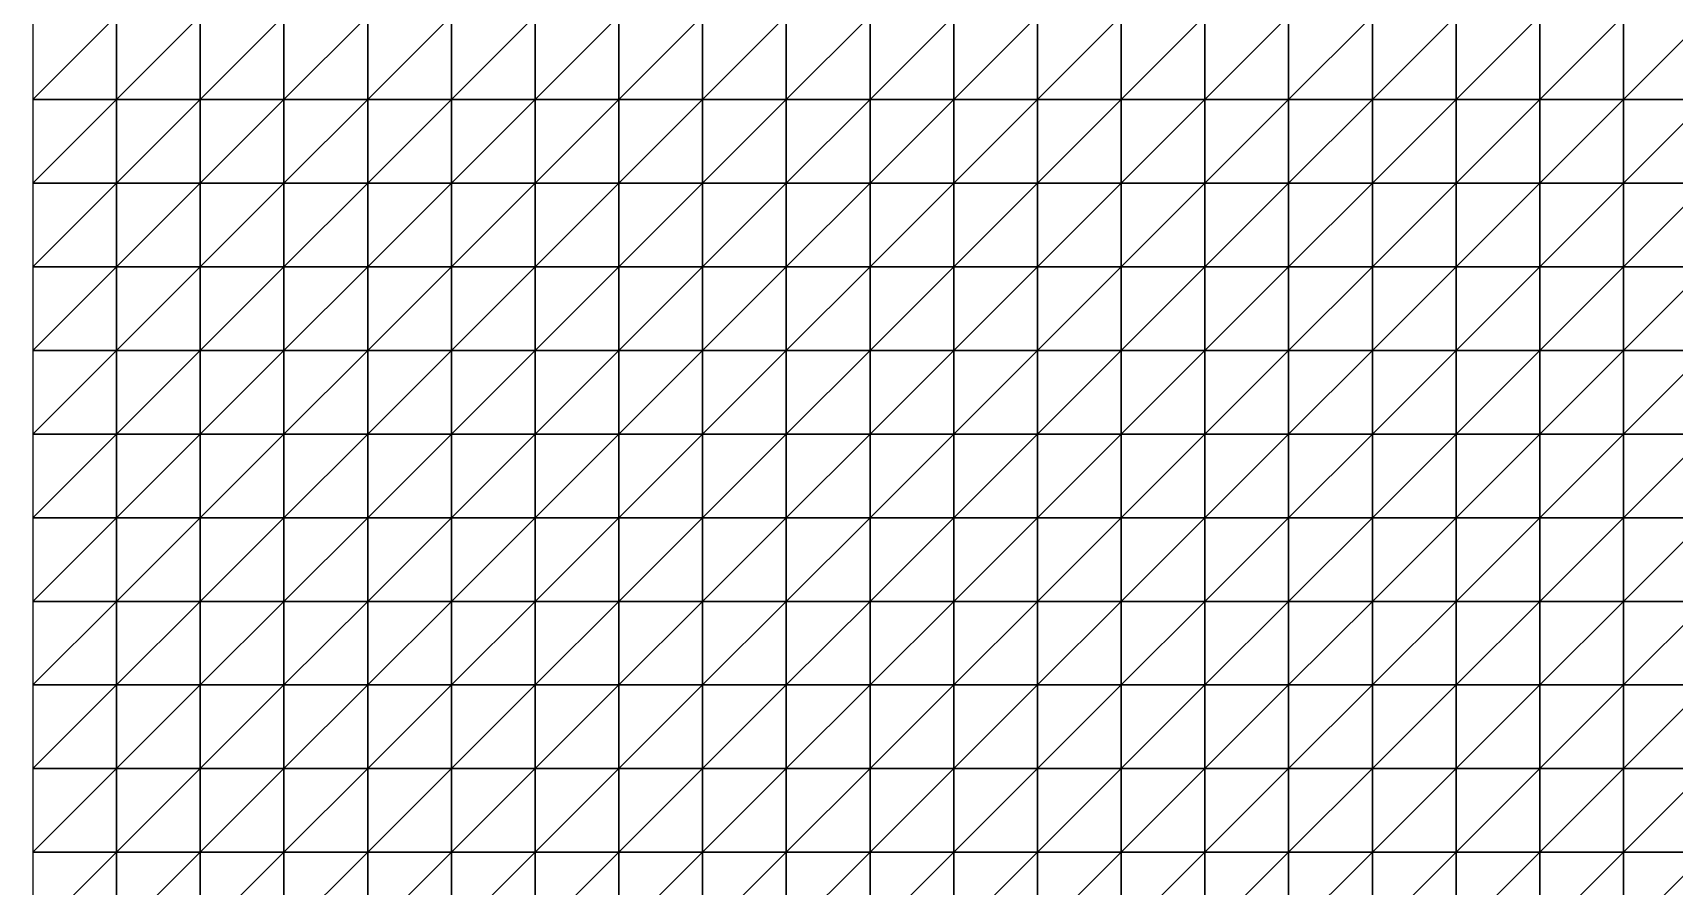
# Model space of a CAD drawing. Header units: metres. Extents: x 351000 to 353000, y 7455000 to 7457000.
# Drawn here: x 351000 to 351490.1, y 7456489.9 to 7456744.9 of the extents above; entities that cross this region are included whole.
import ezdxf

# ---------------------------------------------------------------- set-up
doc = ezdxf.new("R2010")
doc.units = ezdxf.units.M

msp = doc.modelspace()

# ---------------------------------------------------------------- linework, layer by layer
at = {"layer": 'TOPOGRAPHY'}
for points in [[(351000, 7456725, 1228.49), (351025, 7456725, 1230.27), (351025, 7456750, 1227.08)], [(351000, 7456725, 1228.49), (351025, 7456750, 1227.08), (351000, 7456750, 1225.17)], [(351025, 7456725, 1230.27), (351050, 7456725, 1230.85), (351050, 7456750, 1227.83)], [(351025, 7456725, 1230.27), (351050, 7456750, 1227.83), (351025, 7456750, 1227.08)], [(351050, 7456725, 1230.85), (351075, 7456725, 1230.32), (351075, 7456750, 1227.56)], [(351050, 7456725, 1230.85), (351075, 7456750, 1227.56), (351050, 7456750, 1227.83)], [(351075, 7456725, 1230.32), (351100, 7456725, 1228.89), (351100, 7456750, 1226.46)], [(351075, 7456725, 1230.32), (351100, 7456750, 1226.46), (351075, 7456750, 1227.56)], [(351100, 7456725, 1228.89), (351125, 7456725, 1226.81), (351125, 7456750, 1224.79)], [(351100, 7456725, 1228.89), (351125, 7456750, 1224.79), (351100, 7456750, 1226.46)], [(351125, 7456725, 1226.81), (351150, 7456725, 1224.41), (351150, 7456750, 1222.87)], [(351125, 7456725, 1226.81), (351150, 7456750, 1222.87), (351125, 7456750, 1224.79)], [(351150, 7456725, 1224.41), (351175, 7456725, 1222), (351175, 7456750, 1220.99)], [(351150, 7456725, 1224.41), (351175, 7456750, 1220.99), (351150, 7456750, 1222.87)], [(351175, 7456725, 1222), (351200, 7456725, 1219.9), (351200, 7456750, 1219.41)], [(351175, 7456725, 1222), (351200, 7456750, 1219.41), (351175, 7456750, 1220.99)], [(351200, 7456725, 1219.9), (351225, 7456725, 1218.35), (351225, 7456750, 1218.33)], [(351200, 7456725, 1219.9), (351225, 7456750, 1218.33), (351200, 7456750, 1219.41)], [(351225, 7456725, 1218.35), (351250, 7456725, 1217.55), (351250, 7456750, 1217.9)], [(351225, 7456725, 1218.35), (351250, 7456750, 1217.9), (351225, 7456750, 1218.33)], [(351250, 7456725, 1217.55), (351275, 7456725, 1217.56), (351275, 7456750, 1218.15)], [(351250, 7456725, 1217.55), (351275, 7456750, 1218.15), (351250, 7456750, 1217.9)], [(351275, 7456725, 1217.56), (351300, 7456725, 1218.39), (351300, 7456750, 1219.05)], [(351275, 7456725, 1217.56), (351300, 7456750, 1219.05), (351275, 7456750, 1218.15)], [(351300, 7456725, 1218.39), (351325, 7456725, 1219.94), (351325, 7456750, 1220.48)], [(351300, 7456725, 1218.39), (351325, 7456750, 1220.48), (351300, 7456750, 1219.05)], [(351325, 7456725, 1219.94), (351350, 7456725, 1222.03), (351350, 7456750, 1222.27)], [(351325, 7456725, 1219.94), (351350, 7456750, 1222.27), (351325, 7456750, 1220.48)], [(351350, 7456725, 1222.03), (351375, 7456725, 1224.42), (351375, 7456750, 1224.22)], [(351350, 7456725, 1222.03), (351375, 7456750, 1224.22), (351350, 7456750, 1222.27)], [(351375, 7456725, 1224.42), (351400, 7456725, 1226.88), (351400, 7456750, 1226.1)], [(351375, 7456725, 1224.42), (351400, 7456750, 1226.1), (351375, 7456750, 1224.22)], [(351400, 7456725, 1226.88), (351425, 7456725, 1229.14), (351425, 7456750, 1227.73)], [(351400, 7456725, 1226.88), (351425, 7456750, 1227.73), (351400, 7456750, 1226.1)], [(351425, 7456725, 1229.14), (351450, 7456725, 1230.99), (351450, 7456750, 1228.95)], [(351425, 7456725, 1229.14), (351450, 7456750, 1228.95), (351425, 7456750, 1227.73)], [(351450, 7456725, 1230.99), (351475, 7456725, 1232.25), (351475, 7456750, 1229.65)], [(351450, 7456725, 1230.99), (351475, 7456750, 1229.65), (351450, 7456750, 1228.95)], [(351475, 7456725, 1232.25), (351500, 7456725, 1232.84), (351500, 7456750, 1229.8)], [(351475, 7456725, 1232.25), (351500, 7456750, 1229.8), (351475, 7456750, 1229.65)], [(351000, 7456700, 1229.63), (351025, 7456700, 1231.33), (351025, 7456725, 1230.27)], [(351000, 7456700, 1229.63), (351025, 7456725, 1230.27), (351000, 7456725, 1228.49)], [(351025, 7456700, 1231.33), (351050, 7456700, 1231.94), (351050, 7456725, 1230.85)], [(351025, 7456700, 1231.33), (351050, 7456725, 1230.85), (351025, 7456725, 1230.27)], [(351050, 7456700, 1231.94), (351075, 7456700, 1231.51), (351075, 7456725, 1230.32)], [(351050, 7456700, 1231.94), (351075, 7456725, 1230.32), (351050, 7456725, 1230.85)], [(351075, 7456700, 1231.51), (351100, 7456700, 1230.17), (351100, 7456725, 1228.89)], [(351075, 7456700, 1231.51), (351100, 7456725, 1228.89), (351075, 7456725, 1230.32)], [(351100, 7456700, 1230.17), (351125, 7456700, 1228.17), (351125, 7456725, 1226.81)], [(351100, 7456700, 1230.17), (351125, 7456725, 1226.81), (351100, 7456725, 1228.89)], [(351125, 7456700, 1228.17), (351150, 7456700, 1225.78), (351150, 7456725, 1224.41)], [(351125, 7456700, 1228.17), (351150, 7456725, 1224.41), (351125, 7456725, 1226.81)], [(351150, 7456700, 1225.78), (351175, 7456700, 1223.34), (351175, 7456725, 1222)], [(351150, 7456700, 1225.78), (351175, 7456725, 1222), (351150, 7456725, 1224.41)], [(351175, 7456700, 1223.34), (351200, 7456700, 1221.13), (351200, 7456725, 1219.9)], [(351175, 7456700, 1223.34), (351200, 7456725, 1219.9), (351175, 7456725, 1222)], [(351200, 7456700, 1221.13), (351225, 7456700, 1219.44), (351225, 7456725, 1218.35)], [(351200, 7456700, 1221.13), (351225, 7456725, 1218.35), (351200, 7456725, 1219.9)], [(351225, 7456700, 1219.44), (351250, 7456700, 1218.46), (351250, 7456725, 1217.55)], [(351225, 7456700, 1219.44), (351250, 7456725, 1217.55), (351225, 7456725, 1218.35)], [(351250, 7456700, 1218.46), (351275, 7456700, 1218.32), (351275, 7456725, 1217.56)], [(351250, 7456700, 1218.46), (351275, 7456725, 1217.56), (351250, 7456725, 1217.55)], [(351275, 7456700, 1218.32), (351300, 7456700, 1219.04), (351300, 7456725, 1218.39)], [(351275, 7456700, 1218.32), (351300, 7456725, 1218.39), (351275, 7456725, 1217.56)], [(351300, 7456700, 1219.04), (351325, 7456700, 1220.54), (351325, 7456725, 1219.94)], [(351300, 7456700, 1219.04), (351325, 7456725, 1219.94), (351300, 7456725, 1218.39)], [(351325, 7456700, 1220.54), (351350, 7456700, 1222.67), (351350, 7456725, 1222.03)], [(351325, 7456700, 1220.54), (351350, 7456725, 1222.03), (351325, 7456725, 1219.94)], [(351350, 7456700, 1222.67), (351375, 7456700, 1225.2), (351375, 7456725, 1224.42)], [(351350, 7456700, 1222.67), (351375, 7456725, 1224.42), (351350, 7456725, 1222.03)], [(351375, 7456700, 1225.2), (351400, 7456700, 1227.89), (351400, 7456725, 1226.88)], [(351375, 7456700, 1225.2), (351400, 7456725, 1226.88), (351375, 7456725, 1224.42)], [(351400, 7456700, 1227.89), (351425, 7456700, 1230.45), (351425, 7456725, 1229.14)], [(351400, 7456700, 1227.89), (351425, 7456725, 1229.14), (351400, 7456725, 1226.88)], [(351425, 7456700, 1230.45), (351450, 7456700, 1232.64), (351450, 7456725, 1230.99)], [(351425, 7456700, 1230.45), (351450, 7456725, 1230.99), (351425, 7456725, 1229.14)], [(351450, 7456700, 1232.64), (351475, 7456700, 1234.26), (351475, 7456725, 1232.25)], [(351450, 7456700, 1232.64), (351475, 7456725, 1232.25), (351450, 7456725, 1230.99)], [(351475, 7456700, 1234.26), (351500, 7456700, 1235.17), (351500, 7456725, 1232.84)], [(351475, 7456700, 1234.26), (351500, 7456725, 1232.84), (351475, 7456725, 1232.25)], [(351000, 7456675, 1228.83), (351025, 7456675, 1230.61), (351025, 7456700, 1231.33)], [(351000, 7456675, 1228.83), (351025, 7456700, 1231.33), (351000, 7456700, 1229.63)], [(351025, 7456675, 1230.61), (351050, 7456675, 1231.5), (351050, 7456700, 1231.94)], [(351025, 7456675, 1230.61), (351050, 7456700, 1231.94), (351025, 7456700, 1231.33)], [(351050, 7456675, 1231.5), (351075, 7456675, 1231.5), (351075, 7456700, 1231.51)], [(351050, 7456675, 1231.5), (351075, 7456700, 1231.51), (351050, 7456700, 1231.94)], [(351075, 7456675, 1231.5), (351100, 7456675, 1230.68), (351100, 7456700, 1230.17)], [(351075, 7456675, 1231.5), (351100, 7456700, 1230.17), (351075, 7456700, 1231.51)], [(351100, 7456675, 1230.68), (351125, 7456675, 1229.2), (351125, 7456700, 1228.17)], [(351100, 7456675, 1230.68), (351125, 7456700, 1228.17), (351100, 7456700, 1230.17)], [(351125, 7456675, 1229.2), (351150, 7456675, 1227.3), (351150, 7456700, 1225.78)], [(351125, 7456675, 1229.2), (351150, 7456700, 1225.78), (351125, 7456700, 1228.17)], [(351150, 7456675, 1227.3), (351175, 7456675, 1225.23), (351175, 7456700, 1223.34)], [(351150, 7456675, 1227.3), (351175, 7456700, 1223.34), (351150, 7456700, 1225.78)], [(351175, 7456675, 1225.23), (351200, 7456675, 1223.28), (351200, 7456700, 1221.13)], [(351175, 7456675, 1225.23), (351200, 7456700, 1221.13), (351175, 7456700, 1223.34)], [(351200, 7456675, 1223.28), (351225, 7456675, 1221.69), (351225, 7456700, 1219.44)], [(351200, 7456675, 1223.28), (351225, 7456700, 1219.44), (351200, 7456700, 1221.13)], [(351225, 7456675, 1221.69), (351250, 7456675, 1220.68), (351250, 7456700, 1218.46)], [(351225, 7456675, 1221.69), (351250, 7456700, 1218.46), (351225, 7456700, 1219.44)], [(351250, 7456675, 1220.68), (351275, 7456675, 1220.39), (351275, 7456700, 1218.32)], [(351250, 7456675, 1220.68), (351275, 7456700, 1218.32), (351250, 7456700, 1218.46)], [(351275, 7456675, 1220.39), (351300, 7456675, 1220.88), (351300, 7456700, 1219.04)], [(351275, 7456675, 1220.39), (351300, 7456700, 1219.04), (351275, 7456700, 1218.32)], [(351300, 7456675, 1220.88), (351325, 7456675, 1222.12), (351325, 7456700, 1220.54)], [(351300, 7456675, 1220.88), (351325, 7456700, 1220.54), (351300, 7456700, 1219.04)], [(351325, 7456675, 1222.12), (351350, 7456675, 1224), (351350, 7456700, 1222.67)], [(351325, 7456675, 1222.12), (351350, 7456700, 1222.67), (351325, 7456700, 1220.54)], [(351350, 7456675, 1224), (351375, 7456675, 1226.33), (351375, 7456700, 1225.2)], [(351350, 7456675, 1224), (351375, 7456700, 1225.2), (351350, 7456700, 1222.67)], [(351375, 7456675, 1226.33), (351400, 7456675, 1228.89), (351400, 7456700, 1227.89)], [(351375, 7456675, 1226.33), (351400, 7456700, 1227.89), (351375, 7456700, 1225.2)], [(351400, 7456675, 1228.89), (351425, 7456675, 1231.42), (351425, 7456700, 1230.45)], [(351400, 7456675, 1228.89), (351425, 7456700, 1230.45), (351400, 7456700, 1227.89)], [(351425, 7456675, 1231.42), (351450, 7456675, 1233.69), (351450, 7456700, 1232.64)], [(351425, 7456675, 1231.42), (351450, 7456700, 1232.64), (351425, 7456700, 1230.45)], [(351450, 7456675, 1233.69), (351475, 7456675, 1235.48), (351475, 7456700, 1234.26)], [(351450, 7456675, 1233.69), (351475, 7456700, 1234.26), (351450, 7456700, 1232.64)], [(351475, 7456675, 1235.48), (351500, 7456675, 1236.64), (351500, 7456700, 1235.17)], [(351475, 7456675, 1235.48), (351500, 7456700, 1235.17), (351475, 7456700, 1234.26)], [(351000, 7456650, 1226.7), (351025, 7456650, 1228.71), (351025, 7456675, 1230.61)], [(351000, 7456650, 1226.7), (351025, 7456675, 1230.61), (351000, 7456675, 1228.83)], [(351025, 7456650, 1228.71), (351050, 7456650, 1230.11), (351050, 7456675, 1231.5)], [(351025, 7456650, 1228.71), (351050, 7456675, 1231.5), (351025, 7456675, 1230.61)], [(351050, 7456650, 1230.11), (351075, 7456650, 1230.82), (351075, 7456675, 1231.5)], [(351050, 7456650, 1230.11), (351075, 7456675, 1231.5), (351050, 7456675, 1231.5)], [(351075, 7456650, 1230.82), (351100, 7456650, 1230.84), (351100, 7456675, 1230.68)], [(351075, 7456650, 1230.82), (351100, 7456675, 1230.68), (351075, 7456675, 1231.5)], [(351100, 7456650, 1230.84), (351125, 7456650, 1230.22), (351125, 7456675, 1229.2)], [(351100, 7456650, 1230.84), (351125, 7456675, 1229.2), (351100, 7456675, 1230.68)], [(351125, 7456650, 1230.22), (351150, 7456650, 1229.12), (351150, 7456675, 1227.3)], [(351125, 7456650, 1230.22), (351150, 7456675, 1227.3), (351125, 7456675, 1229.2)], [(351150, 7456650, 1229.12), (351175, 7456650, 1227.71), (351175, 7456675, 1225.23)], [(351150, 7456650, 1229.12), (351175, 7456675, 1225.23), (351150, 7456675, 1227.3)], [(351175, 7456650, 1227.71), (351200, 7456650, 1226.23), (351200, 7456675, 1223.28)], [(351175, 7456650, 1227.71), (351200, 7456675, 1223.28), (351175, 7456675, 1225.23)], [(351200, 7456650, 1226.23), (351225, 7456650, 1224.9), (351225, 7456675, 1221.69)], [(351200, 7456650, 1226.23), (351225, 7456675, 1221.69), (351200, 7456675, 1223.28)], [(351225, 7456650, 1224.9), (351250, 7456650, 1223.91), (351250, 7456675, 1220.68)], [(351225, 7456650, 1224.9), (351250, 7456675, 1220.68), (351225, 7456675, 1221.69)], [(351250, 7456650, 1223.91), (351275, 7456650, 1223.44), (351275, 7456675, 1220.39)], [(351250, 7456650, 1223.91), (351275, 7456675, 1220.39), (351250, 7456675, 1220.68)], [(351275, 7456650, 1223.44), (351300, 7456650, 1223.57), (351300, 7456675, 1220.88)], [(351275, 7456650, 1223.44), (351300, 7456675, 1220.88), (351275, 7456675, 1220.39)], [(351300, 7456650, 1223.57), (351325, 7456650, 1224.35), (351325, 7456675, 1222.12)], [(351300, 7456650, 1223.57), (351325, 7456675, 1222.12), (351300, 7456675, 1220.88)], [(351325, 7456650, 1224.35), (351350, 7456650, 1225.71), (351350, 7456675, 1224)], [(351325, 7456650, 1224.35), (351350, 7456675, 1224), (351325, 7456675, 1222.12)], [(351350, 7456650, 1225.71), (351375, 7456650, 1227.55), (351375, 7456675, 1226.33)], [(351350, 7456650, 1225.71), (351375, 7456675, 1226.33), (351350, 7456675, 1224)], [(351375, 7456650, 1227.55), (351400, 7456650, 1229.7), (351400, 7456675, 1228.89)], [(351375, 7456650, 1227.55), (351400, 7456675, 1228.89), (351375, 7456675, 1226.33)], [(351400, 7456650, 1229.7), (351425, 7456650, 1231.96), (351425, 7456675, 1231.42)], [(351400, 7456650, 1229.7), (351425, 7456675, 1231.42), (351400, 7456675, 1228.89)], [(351425, 7456650, 1231.96), (351450, 7456650, 1234.11), (351450, 7456675, 1233.69)], [(351425, 7456650, 1231.96), (351450, 7456675, 1233.69), (351425, 7456675, 1231.42)], [(351450, 7456650, 1234.11), (351475, 7456650, 1235.97), (351475, 7456675, 1235.48)], [(351450, 7456650, 1234.11), (351475, 7456675, 1235.48), (351450, 7456675, 1233.69)], [(351475, 7456650, 1235.97), (351500, 7456650, 1237.38), (351500, 7456675, 1236.64)], [(351475, 7456650, 1235.97), (351500, 7456675, 1236.64), (351475, 7456675, 1235.48)], [(351000, 7456625, 1224.01), (351025, 7456625, 1226.38), (351025, 7456650, 1228.71)], [(351000, 7456625, 1224.01), (351025, 7456650, 1228.71), (351000, 7456650, 1226.7)], [(351025, 7456625, 1226.38), (351050, 7456625, 1228.41), (351050, 7456650, 1230.11)], [(351025, 7456625, 1226.38), (351050, 7456650, 1230.11), (351025, 7456650, 1228.71)], [(351050, 7456625, 1228.41), (351075, 7456625, 1229.97), (351075, 7456650, 1230.82)], [(351050, 7456625, 1228.41), (351075, 7456650, 1230.82), (351050, 7456650, 1230.11)], [(351075, 7456625, 1229.97), (351100, 7456625, 1230.96), (351100, 7456650, 1230.84)], [(351075, 7456625, 1229.97), (351100, 7456650, 1230.84), (351075, 7456650, 1230.82)], [(351100, 7456625, 1230.96), (351125, 7456625, 1231.34), (351125, 7456650, 1230.22)], [(351100, 7456625, 1230.96), (351125, 7456650, 1230.22), (351100, 7456650, 1230.84)], [(351125, 7456625, 1231.34), (351150, 7456625, 1231.17), (351150, 7456650, 1229.12)], [(351125, 7456625, 1231.34), (351150, 7456650, 1229.12), (351125, 7456650, 1230.22)], [(351150, 7456625, 1231.17), (351175, 7456625, 1230.54), (351175, 7456650, 1227.71)], [(351150, 7456625, 1231.17), (351175, 7456650, 1227.71), (351150, 7456650, 1229.12)], [(351175, 7456625, 1230.54), (351200, 7456625, 1229.62), (351200, 7456650, 1226.23)], [(351175, 7456625, 1230.54), (351200, 7456650, 1226.23), (351175, 7456650, 1227.71)], [(351200, 7456625, 1229.62), (351225, 7456625, 1228.58), (351225, 7456650, 1224.9)], [(351200, 7456625, 1229.62), (351225, 7456650, 1224.9), (351200, 7456650, 1226.23)], [(351225, 7456625, 1228.58), (351250, 7456625, 1227.61), (351250, 7456650, 1223.91)], [(351225, 7456625, 1228.58), (351250, 7456650, 1223.91), (351225, 7456650, 1224.9)], [(351250, 7456625, 1227.61), (351275, 7456625, 1226.9), (351275, 7456650, 1223.44)], [(351250, 7456625, 1227.61), (351275, 7456650, 1223.44), (351250, 7456650, 1223.91)], [(351275, 7456625, 1226.9), (351300, 7456625, 1226.59), (351300, 7456650, 1223.57)], [(351275, 7456625, 1226.9), (351300, 7456650, 1223.57), (351275, 7456650, 1223.44)], [(351300, 7456625, 1226.59), (351325, 7456625, 1226.77), (351325, 7456650, 1224.35)], [(351300, 7456625, 1226.59), (351325, 7456650, 1224.35), (351300, 7456650, 1223.57)], [(351325, 7456625, 1226.77), (351350, 7456625, 1227.47), (351350, 7456650, 1225.71)], [(351325, 7456625, 1226.77), (351350, 7456650, 1225.71), (351325, 7456650, 1224.35)], [(351350, 7456625, 1227.47), (351375, 7456625, 1228.67), (351375, 7456650, 1227.55)], [(351350, 7456625, 1227.47), (351375, 7456650, 1227.55), (351350, 7456650, 1225.71)], [(351375, 7456625, 1228.67), (351400, 7456625, 1230.26), (351400, 7456650, 1229.7)], [(351375, 7456625, 1228.67), (351400, 7456650, 1229.7), (351375, 7456650, 1227.55)], [(351400, 7456625, 1230.26), (351425, 7456625, 1232.12), (351425, 7456650, 1231.96)], [(351400, 7456625, 1230.26), (351425, 7456650, 1231.96), (351400, 7456650, 1229.7)], [(351425, 7456625, 1232.12), (351450, 7456625, 1234.09), (351450, 7456650, 1234.11)], [(351425, 7456625, 1232.12), (351450, 7456650, 1234.11), (351425, 7456650, 1231.96)], [(351450, 7456625, 1234.09), (351475, 7456625, 1236.01), (351475, 7456650, 1235.97)], [(351450, 7456625, 1234.09), (351475, 7456650, 1235.97), (351450, 7456650, 1234.11)], [(351475, 7456625, 1236.01), (351500, 7456625, 1237.74), (351500, 7456650, 1237.38)], [(351475, 7456625, 1236.01), (351500, 7456650, 1237.38), (351475, 7456650, 1235.97)], [(351000, 7456600, 1221.54), (351025, 7456600, 1224.27), (351025, 7456625, 1226.38)], [(351000, 7456600, 1221.54), (351025, 7456625, 1226.38), (351000, 7456625, 1224.01)], [(351025, 7456600, 1224.27), (351050, 7456600, 1226.92), (351050, 7456625, 1228.41)], [(351025, 7456600, 1224.27), (351050, 7456625, 1228.41), (351025, 7456625, 1226.38)], [(351050, 7456600, 1226.92), (351075, 7456600, 1229.28), (351075, 7456625, 1229.97)], [(351050, 7456600, 1226.92), (351075, 7456625, 1229.97), (351050, 7456625, 1228.41)], [(351075, 7456600, 1229.28), (351100, 7456600, 1231.17), (351100, 7456625, 1230.96)], [(351075, 7456600, 1229.28), (351100, 7456625, 1230.96), (351075, 7456625, 1229.97)], [(351100, 7456600, 1231.17), (351125, 7456600, 1232.49), (351125, 7456625, 1231.34)], [(351100, 7456600, 1231.17), (351125, 7456625, 1231.34), (351100, 7456625, 1230.96)], [(351125, 7456600, 1232.49), (351150, 7456600, 1233.19), (351150, 7456625, 1231.17)], [(351125, 7456600, 1232.49), (351150, 7456625, 1231.17), (351125, 7456625, 1231.34)], [(351150, 7456600, 1233.19), (351175, 7456600, 1233.29), (351175, 7456625, 1230.54)], [(351150, 7456600, 1233.19), (351175, 7456625, 1230.54), (351150, 7456625, 1231.17)], [(351175, 7456600, 1233.29), (351200, 7456600, 1232.88), (351200, 7456625, 1229.62)], [(351175, 7456600, 1233.29), (351200, 7456625, 1229.62), (351175, 7456625, 1230.54)], [(351200, 7456600, 1232.88), (351225, 7456600, 1232.11), (351225, 7456625, 1228.58)], [(351200, 7456600, 1232.88), (351225, 7456625, 1228.58), (351200, 7456625, 1229.62)], [(351225, 7456600, 1232.11), (351250, 7456600, 1231.15), (351250, 7456625, 1227.61)], [(351225, 7456600, 1232.11), (351250, 7456625, 1227.61), (351225, 7456625, 1228.58)], [(351250, 7456600, 1231.15), (351275, 7456600, 1230.2), (351275, 7456625, 1226.9)], [(351250, 7456600, 1231.15), (351275, 7456625, 1226.9), (351250, 7456625, 1227.61)], [(351275, 7456600, 1230.2), (351300, 7456600, 1229.44), (351300, 7456625, 1226.59)], [(351275, 7456600, 1230.2), (351300, 7456625, 1226.59), (351275, 7456625, 1226.9)], [(351300, 7456600, 1229.44), (351325, 7456600, 1229.02), (351325, 7456625, 1226.77)], [(351300, 7456600, 1229.44), (351325, 7456625, 1226.77), (351300, 7456625, 1226.59)], [(351325, 7456600, 1229.02), (351350, 7456600, 1229.06), (351350, 7456625, 1227.47)], [(351325, 7456600, 1229.02), (351350, 7456625, 1227.47), (351325, 7456625, 1226.77)], [(351350, 7456600, 1229.06), (351375, 7456600, 1229.61), (351375, 7456625, 1228.67)], [(351350, 7456600, 1229.06), (351375, 7456625, 1228.67), (351350, 7456625, 1227.47)], [(351375, 7456600, 1229.61), (351400, 7456600, 1230.66), (351400, 7456625, 1230.26)], [(351375, 7456600, 1229.61), (351400, 7456625, 1230.26), (351375, 7456625, 1228.67)], [(351400, 7456600, 1230.66), (351425, 7456600, 1232.16), (351425, 7456625, 1232.12)], [(351400, 7456600, 1230.66), (351425, 7456625, 1232.12), (351400, 7456625, 1230.26)], [(351425, 7456600, 1232.16), (351450, 7456600, 1234), (351450, 7456625, 1234.09)], [(351425, 7456600, 1232.16), (351450, 7456625, 1234.09), (351425, 7456625, 1232.12)], [(351450, 7456600, 1234), (351475, 7456600, 1236.05), (351475, 7456625, 1236.01)], [(351450, 7456600, 1234), (351475, 7456625, 1236.01), (351450, 7456625, 1234.09)], [(351475, 7456600, 1236.05), (351500, 7456600, 1238.17), (351500, 7456625, 1237.74)], [(351475, 7456600, 1236.05), (351500, 7456625, 1237.74), (351475, 7456625, 1236.01)], [(351000, 7456575, 1219.85), (351025, 7456575, 1222.82), (351025, 7456600, 1224.27)], [(351000, 7456575, 1219.85), (351025, 7456600, 1224.27), (351000, 7456600, 1221.54)], [(351025, 7456575, 1222.82), (351050, 7456575, 1225.9), (351050, 7456600, 1226.92)], [(351025, 7456575, 1222.82), (351050, 7456600, 1226.92), (351025, 7456600, 1224.27)], [(351050, 7456575, 1225.9), (351075, 7456575, 1228.82), (351075, 7456600, 1229.28)], [(351050, 7456575, 1225.9), (351075, 7456600, 1229.28), (351050, 7456600, 1226.92)], [(351075, 7456575, 1228.82), (351100, 7456575, 1231.39), (351100, 7456600, 1231.17)], [(351075, 7456575, 1228.82), (351100, 7456600, 1231.17), (351075, 7456600, 1229.28)], [(351100, 7456575, 1231.39), (351125, 7456575, 1233.4), (351125, 7456600, 1232.49)], [(351100, 7456575, 1231.39), (351125, 7456600, 1232.49), (351100, 7456600, 1231.17)], [(351125, 7456575, 1233.4), (351150, 7456575, 1234.76), (351150, 7456600, 1233.19)], [(351125, 7456575, 1233.4), (351150, 7456600, 1233.19), (351125, 7456600, 1232.49)], [(351150, 7456575, 1234.76), (351175, 7456575, 1235.43), (351175, 7456600, 1233.29)], [(351150, 7456575, 1234.76), (351175, 7456600, 1233.29), (351150, 7456600, 1233.19)], [(351175, 7456575, 1235.43), (351200, 7456575, 1235.43), (351200, 7456600, 1232.88)], [(351175, 7456575, 1235.43), (351200, 7456600, 1232.88), (351175, 7456600, 1233.29)], [(351200, 7456575, 1235.43), (351225, 7456575, 1234.88), (351225, 7456600, 1232.11)], [(351200, 7456575, 1235.43), (351225, 7456600, 1232.11), (351200, 7456600, 1232.88)], [(351225, 7456575, 1234.88), (351250, 7456575, 1233.95), (351250, 7456600, 1231.15)], [(351225, 7456575, 1234.88), (351250, 7456600, 1231.15), (351225, 7456600, 1232.11)], [(351250, 7456575, 1233.95), (351275, 7456575, 1232.83), (351275, 7456600, 1230.2)], [(351250, 7456575, 1233.95), (351275, 7456600, 1230.2), (351250, 7456600, 1231.15)], [(351275, 7456575, 1232.83), (351300, 7456575, 1231.74), (351300, 7456600, 1229.44)], [(351275, 7456575, 1232.83), (351300, 7456600, 1229.44), (351275, 7456600, 1230.2)], [(351300, 7456575, 1231.74), (351325, 7456575, 1230.88), (351325, 7456600, 1229.02)], [(351300, 7456575, 1231.74), (351325, 7456600, 1229.02), (351300, 7456600, 1229.44)], [(351325, 7456575, 1230.88), (351350, 7456575, 1230.42), (351350, 7456600, 1229.06)], [(351325, 7456575, 1230.88), (351350, 7456600, 1229.06), (351325, 7456600, 1229.02)], [(351350, 7456575, 1230.42), (351375, 7456575, 1230.49), (351375, 7456600, 1229.61)], [(351350, 7456575, 1230.42), (351375, 7456600, 1229.61), (351350, 7456600, 1229.06)], [(351375, 7456575, 1230.49), (351400, 7456575, 1231.16), (351400, 7456600, 1230.66)], [(351375, 7456575, 1230.49), (351400, 7456600, 1230.66), (351375, 7456600, 1229.61)], [(351400, 7456575, 1231.16), (351425, 7456575, 1232.44), (351425, 7456600, 1232.16)], [(351400, 7456575, 1231.16), (351425, 7456600, 1232.16), (351400, 7456600, 1230.66)], [(351425, 7456575, 1232.44), (351450, 7456575, 1234.26), (351450, 7456600, 1234)], [(351425, 7456575, 1232.44), (351450, 7456600, 1234), (351425, 7456600, 1232.16)], [(351450, 7456575, 1234.26), (351475, 7456575, 1236.53), (351475, 7456600, 1236.05)], [(351450, 7456575, 1234.26), (351475, 7456600, 1236.05), (351450, 7456600, 1234)], [(351475, 7456575, 1236.53), (351500, 7456575, 1239.11), (351500, 7456600, 1238.17)], [(351475, 7456575, 1236.53), (351500, 7456600, 1238.17), (351475, 7456600, 1236.05)], [(351000, 7456550, 1219.18), (351025, 7456550, 1222.17), (351025, 7456575, 1222.82)], [(351000, 7456550, 1219.18), (351025, 7456575, 1222.82), (351000, 7456575, 1219.85)], [(351025, 7456550, 1222.17), (351050, 7456550, 1225.35), (351050, 7456575, 1225.9)], [(351025, 7456550, 1222.17), (351050, 7456575, 1225.9), (351025, 7456575, 1222.82)], [(351050, 7456550, 1225.35), (351075, 7456550, 1228.5), (351075, 7456575, 1228.82)], [(351050, 7456550, 1225.35), (351075, 7456575, 1228.82), (351050, 7456575, 1225.9)], [(351075, 7456550, 1228.5), (351100, 7456550, 1231.36), (351100, 7456575, 1231.39)], [(351075, 7456550, 1228.5), (351100, 7456575, 1231.39), (351075, 7456575, 1228.82)], [(351100, 7456550, 1231.36), (351125, 7456550, 1233.73), (351125, 7456575, 1233.4)], [(351100, 7456550, 1231.36), (351125, 7456575, 1233.4), (351100, 7456575, 1231.39)], [(351125, 7456550, 1233.73), (351150, 7456550, 1235.47), (351150, 7456575, 1234.76)], [(351125, 7456550, 1233.73), (351150, 7456575, 1234.76), (351125, 7456575, 1233.4)], [(351150, 7456550, 1235.47), (351175, 7456550, 1236.49), (351175, 7456575, 1235.43)], [(351150, 7456550, 1235.47), (351175, 7456575, 1235.43), (351150, 7456575, 1234.76)], [(351175, 7456550, 1236.49), (351200, 7456550, 1236.79), (351200, 7456575, 1235.43)], [(351175, 7456550, 1236.49), (351200, 7456575, 1235.43), (351175, 7456575, 1235.43)], [(351200, 7456550, 1236.79), (351225, 7456550, 1236.46), (351225, 7456575, 1234.88)], [(351200, 7456550, 1236.79), (351225, 7456575, 1234.88), (351200, 7456575, 1235.43)], [(351225, 7456550, 1236.46), (351250, 7456550, 1235.64), (351250, 7456575, 1233.95)], [(351225, 7456550, 1236.46), (351250, 7456575, 1233.95), (351225, 7456575, 1234.88)], [(351250, 7456550, 1235.64), (351275, 7456550, 1234.52), (351275, 7456575, 1232.83)], [(351250, 7456550, 1235.64), (351275, 7456575, 1232.83), (351250, 7456575, 1233.95)], [(351275, 7456550, 1234.52), (351300, 7456550, 1233.33), (351300, 7456575, 1231.74)], [(351275, 7456550, 1234.52), (351300, 7456575, 1231.74), (351275, 7456575, 1232.83)], [(351300, 7456550, 1233.33), (351325, 7456550, 1232.3), (351325, 7456575, 1230.88)], [(351300, 7456550, 1233.33), (351325, 7456575, 1230.88), (351300, 7456575, 1231.74)], [(351325, 7456550, 1232.3), (351350, 7456550, 1231.63), (351350, 7456575, 1230.42)], [(351325, 7456550, 1232.3), (351350, 7456575, 1230.42), (351325, 7456575, 1230.88)], [(351350, 7456550, 1231.63), (351375, 7456550, 1231.51), (351375, 7456575, 1230.49)], [(351350, 7456550, 1231.63), (351375, 7456575, 1230.49), (351350, 7456575, 1230.42)], [(351375, 7456550, 1231.51), (351400, 7456550, 1232.05), (351400, 7456575, 1231.16)], [(351375, 7456550, 1231.51), (351400, 7456575, 1231.16), (351375, 7456575, 1230.49)], [(351400, 7456550, 1232.05), (351425, 7456550, 1233.29), (351425, 7456575, 1232.44)], [(351400, 7456550, 1232.05), (351425, 7456575, 1232.44), (351400, 7456575, 1231.16)], [(351425, 7456550, 1233.29), (351450, 7456550, 1235.23), (351450, 7456575, 1234.26)], [(351425, 7456550, 1233.29), (351450, 7456575, 1234.26), (351425, 7456575, 1232.44)], [(351450, 7456550, 1235.23), (351475, 7456550, 1237.77), (351475, 7456575, 1236.53)], [(351450, 7456550, 1235.23), (351475, 7456575, 1236.53), (351450, 7456575, 1234.26)], [(351475, 7456550, 1237.77), (351500, 7456550, 1240.79), (351500, 7456575, 1239.11)], [(351475, 7456550, 1237.77), (351500, 7456575, 1239.11), (351475, 7456575, 1236.53)], [(351000, 7456525, 1219.47), (351025, 7456525, 1222.16), (351025, 7456550, 1222.17)], [(351000, 7456525, 1219.47), (351025, 7456550, 1222.17), (351000, 7456550, 1219.18)], [(351025, 7456525, 1222.16), (351050, 7456525, 1225.09), (351050, 7456550, 1225.35)], [(351025, 7456525, 1222.16), (351050, 7456550, 1225.35), (351025, 7456550, 1222.17)], [(351050, 7456525, 1225.09), (351075, 7456525, 1228.04), (351075, 7456550, 1228.5)], [(351050, 7456525, 1225.09), (351075, 7456550, 1228.5), (351050, 7456550, 1225.35)], [(351075, 7456525, 1228.04), (351100, 7456525, 1230.8), (351100, 7456550, 1231.36)], [(351075, 7456525, 1228.04), (351100, 7456550, 1231.36), (351075, 7456550, 1228.5)], [(351100, 7456525, 1230.8), (351125, 7456525, 1233.18), (351125, 7456550, 1233.73)], [(351100, 7456525, 1230.8), (351125, 7456550, 1233.73), (351100, 7456550, 1231.36)], [(351125, 7456525, 1233.18), (351150, 7456525, 1235.01), (351150, 7456550, 1235.47)], [(351125, 7456525, 1233.18), (351150, 7456550, 1235.47), (351125, 7456550, 1233.73)], [(351150, 7456525, 1235.01), (351175, 7456525, 1236.21), (351175, 7456550, 1236.49)], [(351150, 7456525, 1235.01), (351175, 7456550, 1236.49), (351150, 7456550, 1235.47)], [(351175, 7456525, 1236.21), (351200, 7456525, 1236.75), (351200, 7456550, 1236.79)], [(351175, 7456525, 1236.21), (351200, 7456550, 1236.79), (351175, 7456550, 1236.49)], [(351200, 7456525, 1236.75), (351225, 7456525, 1236.68), (351225, 7456550, 1236.46)], [(351200, 7456525, 1236.75), (351225, 7456550, 1236.46), (351200, 7456550, 1236.79)], [(351225, 7456525, 1236.68), (351250, 7456525, 1236.12), (351250, 7456550, 1235.64)], [(351225, 7456525, 1236.68), (351250, 7456550, 1235.64), (351225, 7456550, 1236.46)], [(351250, 7456525, 1236.12), (351275, 7456525, 1235.24), (351275, 7456550, 1234.52)], [(351250, 7456525, 1236.12), (351275, 7456550, 1234.52), (351250, 7456550, 1235.64)], [(351275, 7456525, 1235.24), (351300, 7456525, 1234.26), (351300, 7456550, 1233.33)], [(351275, 7456525, 1235.24), (351300, 7456550, 1233.33), (351275, 7456550, 1234.52)], [(351300, 7456525, 1234.26), (351325, 7456525, 1233.4), (351325, 7456550, 1232.3)], [(351300, 7456525, 1234.26), (351325, 7456550, 1232.3), (351300, 7456550, 1233.33)], [(351325, 7456525, 1233.4), (351350, 7456525, 1232.88), (351350, 7456550, 1231.63)], [(351325, 7456525, 1233.4), (351350, 7456550, 1231.63), (351325, 7456550, 1232.3)], [(351350, 7456525, 1232.88), (351375, 7456525, 1232.88), (351375, 7456550, 1231.51)], [(351350, 7456525, 1232.88), (351375, 7456550, 1231.51), (351350, 7456550, 1231.63)], [(351375, 7456525, 1232.88), (351400, 7456525, 1233.54), (351400, 7456550, 1232.05)], [(351375, 7456525, 1232.88), (351400, 7456550, 1232.05), (351375, 7456550, 1231.51)], [(351400, 7456525, 1233.54), (351425, 7456525, 1234.93), (351425, 7456550, 1233.29)], [(351400, 7456525, 1233.54), (351425, 7456550, 1233.29), (351400, 7456550, 1232.05)], [(351425, 7456525, 1234.93), (351450, 7456525, 1237.06), (351450, 7456550, 1235.23)], [(351425, 7456525, 1234.93), (351450, 7456550, 1235.23), (351425, 7456550, 1233.29)], [(351450, 7456525, 1237.06), (351475, 7456525, 1239.85), (351475, 7456550, 1237.77)], [(351450, 7456525, 1237.06), (351475, 7456550, 1237.77), (351450, 7456550, 1235.23)], [(351475, 7456525, 1239.85), (351500, 7456525, 1243.19), (351500, 7456550, 1240.79)], [(351475, 7456525, 1239.85), (351500, 7456550, 1240.79), (351475, 7456550, 1237.77)], [(351000, 7456500, 1220.37), (351025, 7456500, 1222.47), (351025, 7456525, 1222.16)], [(351000, 7456500, 1220.37), (351025, 7456525, 1222.16), (351000, 7456525, 1219.47)], [(351025, 7456500, 1222.47), (351050, 7456500, 1224.79), (351050, 7456525, 1225.09)], [(351025, 7456500, 1222.47), (351050, 7456525, 1225.09), (351025, 7456525, 1222.16)], [(351050, 7456500, 1224.79), (351075, 7456500, 1227.2), (351075, 7456525, 1228.04)], [(351050, 7456500, 1224.79), (351075, 7456525, 1228.04), (351050, 7456525, 1225.09)], [(351075, 7456500, 1227.2), (351100, 7456500, 1229.53), (351100, 7456525, 1230.8)], [(351075, 7456500, 1227.2), (351100, 7456525, 1230.8), (351075, 7456525, 1228.04)], [(351100, 7456500, 1229.53), (351125, 7456500, 1231.63), (351125, 7456525, 1233.18)], [(351100, 7456500, 1229.53), (351125, 7456525, 1233.18), (351100, 7456525, 1230.8)], [(351125, 7456500, 1231.63), (351150, 7456500, 1233.35), (351150, 7456525, 1235.01)], [(351125, 7456500, 1231.63), (351150, 7456525, 1235.01), (351125, 7456525, 1233.18)], [(351150, 7456500, 1233.35), (351175, 7456500, 1234.61), (351175, 7456525, 1236.21)], [(351150, 7456500, 1233.35), (351175, 7456525, 1236.21), (351150, 7456525, 1235.01)], [(351175, 7456500, 1234.61), (351200, 7456500, 1235.38), (351200, 7456525, 1236.75)], [(351175, 7456500, 1234.61), (351200, 7456525, 1236.75), (351175, 7456525, 1236.21)], [(351200, 7456500, 1235.38), (351225, 7456500, 1235.66), (351225, 7456525, 1236.68)], [(351200, 7456500, 1235.38), (351225, 7456525, 1236.68), (351200, 7456525, 1236.75)], [(351225, 7456500, 1235.66), (351250, 7456500, 1235.55), (351250, 7456525, 1236.12)], [(351225, 7456500, 1235.66), (351250, 7456525, 1236.12), (351225, 7456525, 1236.68)], [(351250, 7456500, 1235.55), (351275, 7456500, 1235.18), (351275, 7456525, 1235.24)], [(351250, 7456500, 1235.55), (351275, 7456525, 1235.24), (351250, 7456525, 1236.12)], [(351275, 7456500, 1235.18), (351300, 7456500, 1234.72), (351300, 7456525, 1234.26)], [(351275, 7456500, 1235.18), (351300, 7456525, 1234.26), (351275, 7456525, 1235.24)], [(351300, 7456500, 1234.72), (351325, 7456500, 1234.36), (351325, 7456525, 1233.4)], [(351300, 7456500, 1234.72), (351325, 7456525, 1233.4), (351300, 7456525, 1234.26)], [(351325, 7456500, 1234.36), (351350, 7456500, 1234.3), (351350, 7456525, 1232.88)], [(351325, 7456500, 1234.36), (351350, 7456525, 1232.88), (351325, 7456525, 1233.4)], [(351350, 7456500, 1234.3), (351375, 7456500, 1234.69), (351375, 7456525, 1232.88)], [(351350, 7456500, 1234.3), (351375, 7456525, 1232.88), (351350, 7456525, 1232.88)], [(351375, 7456500, 1234.69), (351400, 7456500, 1235.67), (351400, 7456525, 1233.54)], [(351375, 7456500, 1234.69), (351400, 7456525, 1233.54), (351375, 7456525, 1232.88)], [(351400, 7456500, 1235.67), (351425, 7456500, 1237.31), (351425, 7456525, 1234.93)], [(351400, 7456500, 1235.67), (351425, 7456525, 1234.93), (351400, 7456525, 1233.54)], [(351425, 7456500, 1237.31), (351450, 7456500, 1239.62), (351450, 7456525, 1237.06)], [(351425, 7456500, 1237.31), (351450, 7456525, 1237.06), (351425, 7456525, 1234.93)], [(351450, 7456500, 1239.62), (351475, 7456500, 1242.56), (351475, 7456525, 1239.85)], [(351450, 7456500, 1239.62), (351475, 7456525, 1239.85), (351450, 7456525, 1237.06)], [(351475, 7456500, 1242.56), (351500, 7456500, 1246.01), (351500, 7456525, 1243.19)], [(351475, 7456500, 1242.56), (351500, 7456525, 1243.19), (351475, 7456525, 1239.85)], [(351000, 7456475, 1221.41), (351025, 7456475, 1222.7), (351025, 7456500, 1222.47)], [(351000, 7456475, 1221.41), (351025, 7456500, 1222.47), (351000, 7456500, 1220.37)], [(351025, 7456475, 1222.7), (351050, 7456475, 1224.2), (351050, 7456500, 1224.79)], [(351025, 7456475, 1222.7), (351050, 7456500, 1224.79), (351025, 7456500, 1222.47)], [(351050, 7456475, 1224.2), (351075, 7456475, 1225.85), (351075, 7456500, 1227.2)], [(351050, 7456475, 1224.2), (351075, 7456500, 1227.2), (351050, 7456500, 1224.79)], [(351075, 7456475, 1225.85), (351100, 7456475, 1227.54), (351100, 7456500, 1229.53)], [(351075, 7456475, 1225.85), (351100, 7456500, 1229.53), (351075, 7456500, 1227.2)], [(351100, 7456475, 1227.54), (351125, 7456475, 1229.19), (351125, 7456500, 1231.63)], [(351100, 7456475, 1227.54), (351125, 7456500, 1231.63), (351100, 7456500, 1229.53)], [(351125, 7456475, 1229.19), (351150, 7456475, 1230.7), (351150, 7456500, 1233.35)], [(351125, 7456475, 1229.19), (351150, 7456500, 1233.35), (351125, 7456500, 1231.63)], [(351150, 7456475, 1230.7), (351175, 7456475, 1231.99), (351175, 7456500, 1234.61)], [(351150, 7456475, 1230.7), (351175, 7456500, 1234.61), (351150, 7456500, 1233.35)], [(351175, 7456475, 1231.99), (351200, 7456475, 1233.02), (351200, 7456500, 1235.38)], [(351175, 7456475, 1231.99), (351200, 7456500, 1235.38), (351175, 7456500, 1234.61)], [(351200, 7456475, 1233.02), (351225, 7456475, 1233.78), (351225, 7456500, 1235.66)], [(351200, 7456475, 1233.02), (351225, 7456500, 1235.66), (351200, 7456500, 1235.38)], [(351225, 7456475, 1233.78), (351250, 7456475, 1234.29), (351250, 7456500, 1235.55)], [(351225, 7456475, 1233.78), (351250, 7456500, 1235.55), (351225, 7456500, 1235.66)], [(351250, 7456475, 1234.29), (351275, 7456475, 1234.65), (351275, 7456500, 1235.18)], [(351250, 7456475, 1234.29), (351275, 7456500, 1235.18), (351250, 7456500, 1235.55)], [(351275, 7456475, 1234.65), (351300, 7456475, 1234.95), (351300, 7456500, 1234.72)], [(351275, 7456475, 1234.65), (351300, 7456500, 1234.72), (351275, 7456500, 1235.18)], [(351300, 7456475, 1234.95), (351325, 7456475, 1235.32), (351325, 7456500, 1234.36)], [(351300, 7456475, 1234.95), (351325, 7456500, 1234.36), (351300, 7456500, 1234.72)], [(351325, 7456475, 1235.32), (351350, 7456475, 1235.92), (351350, 7456500, 1234.3)], [(351325, 7456475, 1235.32), (351350, 7456500, 1234.3), (351325, 7456500, 1234.36)], [(351350, 7456475, 1235.92), (351375, 7456475, 1236.85), (351375, 7456500, 1234.69)], [(351350, 7456475, 1235.92), (351375, 7456500, 1234.69), (351350, 7456500, 1234.3)], [(351375, 7456475, 1236.85), (351400, 7456475, 1238.23), (351400, 7456500, 1235.67)], [(351375, 7456475, 1236.85), (351400, 7456500, 1235.67), (351375, 7456500, 1234.69)], [(351400, 7456475, 1238.23), (351425, 7456475, 1240.11), (351425, 7456500, 1237.31)], [(351400, 7456475, 1238.23), (351425, 7456500, 1237.31), (351400, 7456500, 1235.67)], [(351425, 7456475, 1240.11), (351450, 7456475, 1242.52), (351450, 7456500, 1239.62)], [(351425, 7456475, 1240.11), (351450, 7456500, 1239.62), (351425, 7456500, 1237.31)], [(351450, 7456475, 1242.52), (351475, 7456475, 1245.41), (351475, 7456500, 1242.56)], [(351450, 7456475, 1242.52), (351475, 7456500, 1242.56), (351450, 7456500, 1239.62)], [(351475, 7456475, 1245.41), (351500, 7456475, 1248.71), (351500, 7456500, 1246.01)], [(351475, 7456475, 1245.41), (351500, 7456500, 1246.01), (351475, 7456500, 1242.56)]]:
    msp.add_3dface(points, dxfattribs=at)

doc.saveas('drawing.dxf')
